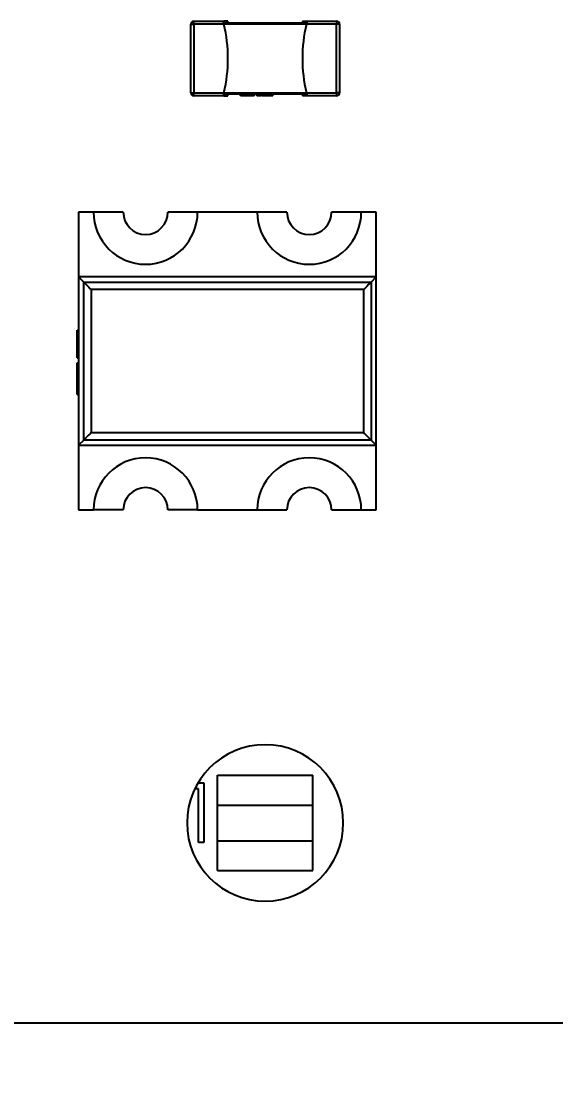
# Model space of a CAD drawing. Header units: millimetres. Extents: x 0 to 297, y 0 to 210.
# Drawn here: x 82.41 to 89.59, y 118.54 to 132.81 of the extents above; entities that cross this region are included whole.
import ezdxf

# ---------------------------------------------------------------- set-up
doc = ezdxf.new("R2010")
doc.units = ezdxf.units.MM
doc.layers.add('图框', color=7, linetype='Continuous')
doc.styles.add('SLDTEXTSTYLE0', font='TXT', dxfattribs={"width": 0.7})
doc.dimstyles.new('SLDDIMSTYLE0', dxfattribs={"dimtxt": 3.5, "dimasz": 4.08, "dimexe": 0, "dimexo": 0.0625, "dimgap": 0.875, "dimtad": 2, "dimlfac": 0.5, "dimrnd": 1e-09, "dimzin": 12, "dimdsep": 46, "dimtxsty": 'SLDTEXTSTYLE0', "dimsah": 1, "dimcen": 0.09, "dimadec": 0, "dimazin": 3, "dimtfac": 1, "dimtofl": 0, "dimtmove": 0, "dimatfit": 3, "dimfxl": 0, "dimfrac": 2, "dimtolj": 1, "dimtzin": 12, "dimarcsym": 0})

# ---------------------------------------------------------------- blocks, each defined once
blk = doc.blocks.new('_D_1')
at = {"layer": '图框'}
for p, q in [((32.492, 126.144), (32.492, 29.353)), ((123.815, 120.344), (123.815, 29.353)), ((32.492, 31.353), (123.815, 31.353))]:
    blk.add_line(p, q, dxfattribs=at)
for points in [[(32.492, 31.353), (36.572, 30.845), (36.572, 31.861)], [(123.815, 31.353), (119.735, 31.861), (119.735, 30.845)]]:
    blk.add_solid(points, dxfattribs=at)
at = {"layer": '图框', "insert": (78.348, 35.865), "char_height": 3.5, "attachment_point": 1, "style": 'SLDTEXTSTYLE0'}
blk.add_mtext('45.66', dxfattribs=at)

msp = doc.modelspace()

# ---------------------------------------------------------------- linework, layer by layer
at = {"color": 7, "linetype": 'Continuous', "lineweight": 25}
for p, q in [((84.686, 132.768), (84.726, 132.768)), ((84.686, 131.848), (84.686, 132.768)), ((84.726, 132.768), (84.726, 132.808)), ((84.726, 132.808), (85.133, 132.808)), ((85.133, 132.768), (84.726, 132.768)), ((84.726, 132.768), (84.726, 131.848)), ((85.124, 132.803), (85.128, 132.803)), ((85.128, 132.788), (85.124, 132.788)), ((85.128, 132.788), (85.126, 132.796)), ((85.128, 132.788), (85.128, 132.803)), ((85.186, 132.808), (85.133, 132.808)), ((85.133, 132.788), (86.24, 132.788)), ((86.24, 132.768), (85.133, 132.768)), ((85.186, 132.788), (85.186, 132.808)), ((86.186, 132.808), (86.186, 132.788)), ((86.186, 132.808), (86.24, 132.808)), ((86.24, 132.808), (86.646, 132.808)), ((86.646, 132.768), (86.24, 132.768)), ((86.245, 132.803), (86.248, 132.803)), ((86.245, 132.788), (86.245, 132.803)), ((86.247, 132.796), (86.245, 132.788)), ((86.248, 132.788), (86.245, 132.788)), ((86.646, 132.808), (86.646, 132.768)), ((86.686, 132.768), (86.646, 132.768)), ((86.646, 131.848), (86.646, 132.768)), ((86.686, 132.768), (86.686, 131.848)), ((84.686, 131.848), (84.726, 131.848)), ((84.726, 131.808), (84.726, 131.848)), ((84.726, 131.848), (85.133, 131.848)), ((85.133, 131.808), (84.726, 131.808)), ((85.124, 131.828), (85.128, 131.828)), ((85.128, 131.813), (85.124, 131.813)), ((85.128, 131.828), (85.126, 131.82)), ((85.128, 131.828), (85.128, 131.813)), ((85.133, 131.848), (86.24, 131.848)), ((86.24, 131.828), (85.133, 131.828)), ((85.133, 131.808), (85.186, 131.808)), ((85.186, 131.808), (85.186, 131.828)), ((85.355, 131.808), (85.355, 131.828)), ((85.369, 131.808), (85.369, 131.828)), ((85.402, 131.808), (85.402, 131.828)), ((85.409, 131.808), (85.409, 131.828)), ((85.421, 131.808), (85.421, 131.828)), ((85.456, 131.808), (85.456, 131.828)), ((85.495, 131.808), (85.495, 131.828)), ((85.511, 131.808), (85.511, 131.828)), ((85.54, 131.808), (85.54, 131.828)), ((85.573, 131.808), (85.573, 131.828)), ((85.578, 131.808), (85.573, 131.808)), ((85.578, 131.808), (85.578, 131.828)), ((85.594, 131.808), (85.578, 131.808)), ((85.594, 131.808), (85.594, 131.828)), ((85.595, 131.808), (85.594, 131.808)), ((85.595, 131.808), (85.595, 131.828)), ((85.596, 131.808), (85.596, 131.828)), ((85.6, 131.808), (85.6, 131.808)), ((85.602, 131.808), (85.602, 131.828)), ((85.614, 131.808), (85.613, 131.808)), ((85.617, 131.808), (85.617, 131.828)), ((85.627, 131.808), (85.627, 131.828)), ((85.63, 131.808), (85.63, 131.828)), ((85.633, 131.808), (85.633, 131.828)), ((85.634, 131.808), (85.633, 131.808)), ((85.635, 131.808), (85.635, 131.828)), ((85.656, 131.808), (85.635, 131.808)), ((85.656, 131.808), (85.656, 131.828)), ((85.657, 131.808), (85.656, 131.808)), ((85.657, 131.808), (85.657, 131.828)), ((85.658, 131.808), (85.657, 131.808)), ((85.658, 131.808), (85.658, 131.828)), ((85.664, 131.808), (85.658, 131.808)), ((85.664, 131.808), (85.664, 131.828)), ((85.676, 131.808), (85.664, 131.808)), ((85.676, 131.808), (85.676, 131.828)), ((85.691, 131.808), (85.691, 131.828)), ((85.697, 131.808), (85.697, 131.828)), ((85.7, 131.808), (85.698, 131.808)), ((85.7, 131.808), (85.7, 131.828)), ((85.715, 131.808), (85.7, 131.808)), ((85.715, 131.808), (85.715, 131.828)), ((85.721, 131.808), (85.715, 131.808)), ((85.721, 131.808), (85.721, 131.828)), ((85.736, 131.808), (85.721, 131.808)), ((85.736, 131.808), (85.736, 131.828)), ((85.742, 131.808), (85.737, 131.808)), ((85.742, 131.808), (85.742, 131.828)), ((85.748, 131.808), (85.748, 131.828)), ((85.751, 131.808), (85.751, 131.828)), ((85.766, 131.808), (85.751, 131.808)), ((85.766, 131.808), (85.766, 131.828)), ((85.772, 131.808), (85.766, 131.808)), ((85.772, 131.808), (85.772, 131.828)), ((85.787, 131.808), (85.772, 131.808)), ((85.787, 131.808), (85.787, 131.828)), ((86.186, 131.828), (86.186, 131.808)), ((86.24, 131.808), (86.186, 131.808)), ((86.24, 131.848), (86.646, 131.848)), ((86.646, 131.808), (86.24, 131.808)), ((86.245, 131.828), (86.248, 131.828)), ((86.247, 131.82), (86.245, 131.828)), ((86.245, 131.828), (86.245, 131.813)), ((86.248, 131.813), (86.245, 131.813)), ((86.646, 131.848), (86.646, 131.808)), ((86.686, 131.848), (86.646, 131.848)), ((83.178, 130.244), (83.178, 129.374)), ((83.378, 130.244), (83.178, 130.244)), ((83.778, 130.244), (83.378, 130.244)), ((84.778, 130.244), (84.378, 130.244)), ((85.578, 130.244), (84.778, 130.244)), ((85.978, 130.244), (85.578, 130.244)), ((86.978, 130.244), (86.578, 130.244)), ((87.178, 130.244), (86.978, 130.244)), ((87.178, 129.374), (87.178, 130.244)), ((83.178, 129.374), (83.178, 127.114)), ((83.247, 129.305), (83.178, 129.374)), ((87.178, 129.374), (83.178, 129.374)), ((83.247, 127.183), (83.247, 129.305)), ((83.247, 129.305), (87.109, 129.305)), ((87.109, 129.305), (87.178, 129.374)), ((87.109, 129.305), (87.109, 127.183)), ((87.178, 127.114), (87.178, 129.374)), ((83.347, 129.205), (83.347, 127.283)), ((87.01, 129.205), (83.347, 129.205)), ((87.01, 127.283), (87.01, 129.205)), ((83.158, 128.657), (83.178, 128.657)), ((83.158, 128.63), (83.178, 128.63)), ((83.158, 128.563), (83.178, 128.563)), ((83.158, 128.55), (83.178, 128.55)), ((83.158, 128.524), (83.178, 128.524)), ((83.158, 128.455), (83.178, 128.455)), ((83.158, 128.376), (83.178, 128.376)), ((83.158, 128.345), (83.178, 128.345)), ((83.158, 128.288), (83.178, 128.288)), ((83.158, 128.221), (83.178, 128.221)), ((83.158, 128.211), (83.158, 128.221)), ((83.158, 128.211), (83.178, 128.211)), ((83.158, 128.178), (83.158, 128.211)), ((83.158, 128.178), (83.178, 128.178)), ((83.158, 128.178), (83.178, 128.178)), ((83.158, 128.178), (83.158, 128.178)), ((83.158, 128.175), (83.178, 128.175)), ((83.158, 128.167), (83.158, 128.168)), ((83.158, 128.163), (83.178, 128.163)), ((83.158, 128.138), (83.158, 128.142)), ((83.158, 128.133), (83.178, 128.133)), ((83.158, 128.114), (83.178, 128.114)), ((83.158, 128.107), (83.178, 128.107)), ((83.158, 128.107), (83.178, 128.107)), ((83.158, 128.099), (83.158, 128.101)), ((83.158, 128.101), (83.178, 128.101)), ((83.158, 128.056), (83.158, 128.098)), ((83.158, 128.098), (83.178, 128.098)), ((83.158, 128.056), (83.178, 128.056)), ((83.158, 128.054), (83.158, 128.056)), ((83.158, 128.054), (83.178, 128.054)), ((83.158, 128.051), (83.158, 128.054)), ((83.158, 128.051), (83.178, 128.051)), ((83.158, 128.039), (83.158, 128.051)), ((83.158, 128.016), (83.158, 128.039)), ((83.158, 128.039), (83.178, 128.039)), ((83.158, 128.016), (83.178, 128.016)), ((83.158, 127.985), (83.178, 127.985)), ((83.158, 127.973), (83.178, 127.973)), ((83.158, 127.968), (83.158, 127.97)), ((83.158, 127.937), (83.158, 127.968)), ((83.158, 127.968), (83.178, 127.968)), ((83.158, 127.937), (83.178, 127.937)), ((83.158, 127.926), (83.158, 127.937)), ((83.158, 127.895), (83.158, 127.926)), ((83.158, 127.926), (83.178, 127.926)), ((83.158, 127.895), (83.178, 127.895)), ((83.158, 127.883), (83.158, 127.892)), ((83.158, 127.883), (83.178, 127.883)), ((83.158, 127.871), (83.178, 127.871)), ((83.158, 127.866), (83.178, 127.866)), ((83.158, 127.835), (83.158, 127.866)), ((83.158, 127.835), (83.178, 127.835)), ((83.158, 127.824), (83.158, 127.835)), ((83.158, 127.824), (83.178, 127.824)), ((83.158, 127.793), (83.158, 127.824)), ((83.158, 127.793), (83.178, 127.793)), ((83.247, 127.183), (83.178, 127.114)), ((87.109, 127.183), (83.247, 127.183)), ((83.347, 127.283), (87.01, 127.283)), ((87.109, 127.183), (87.178, 127.114)), ((83.178, 127.114), (87.178, 127.114)), ((83.178, 127.114), (83.178, 126.244)), ((87.178, 126.244), (87.178, 127.114)), ((83.178, 126.244), (83.378, 126.244)), ((83.778, 126.244), (83.378, 126.244)), ((84.778, 126.244), (84.378, 126.244)), ((84.778, 126.244), (85.578, 126.244)), ((85.578, 126.244), (85.978, 126.244)), ((86.578, 126.244), (86.978, 126.244)), ((86.978, 126.244), (87.178, 126.244)), ((85.046, 122.681), (86.326, 122.681)), ((85.046, 122.281), (85.046, 122.681)), ((86.326, 122.281), (86.326, 122.681)), ((84.789, 122.497), (84.74, 122.497)), ((84.784, 122.579), (84.861, 122.579)), ((84.789, 121.779), (84.789, 122.497)), ((84.861, 122.579), (84.861, 121.779)), ((85.046, 122.281), (86.326, 122.281)), ((85.046, 121.801), (85.046, 122.281)), ((86.326, 121.801), (86.326, 122.281)), ((84.861, 121.779), (84.789, 121.779)), ((85.046, 121.801), (86.326, 121.801)), ((85.046, 121.401), (85.046, 121.801)), ((86.326, 121.401), (86.326, 121.801)), ((85.046, 121.401), (86.326, 121.401)), ((122.824, 119.353), (48.856, 119.353))]:
    msp.add_line(p, q, dxfattribs=at)
for centre, radius, start, end in [((84.726, 132.768), 0.04, 90, 180), ((83.186, 132.308), 2, 346.7029, 13.2971), ((88.186, 132.308), 2, 166.7029, 193.2971), ((86.646, 132.768), 0.04, 0, 90), ((84.726, 131.848), 0.04, 180, 270), ((86.646, 131.848), 0.04, 270, 0), ((84.078, 130.244), 0.7, 180, 0), ((84.078, 130.244), 0.3, 180, 270), ((84.078, 130.244), 0.3, 270, 0), ((86.278, 130.244), 0.7, 180, 0), ((86.278, 130.244), 0.3, 180, 270), ((86.278, 130.244), 0.3, 270, 0), ((84.078, 126.244), 0.7, 90, 180), ((84.078, 126.244), 0.7, 0, 90), ((86.278, 126.244), 0.7, 90, 180), ((86.278, 126.244), 0.7, 0, 90), ((84.078, 126.244), 0.3, 0, 180), ((86.278, 126.244), 0.3, 0, 180), ((85.686, 122.041), 1.05, 0, 180), ((85.686, 122.041), 1.05, 180, 0)]:
    msp.add_arc(centre, radius, start, end, dxfattribs=at)
for points, knots in [([(85.124, 132.803), (85.124, 132.802), (85.125, 132.8), (85.125, 132.797), (85.126, 132.796)], [0, 0, 0, 0, 0.559984, 1, 1, 1, 1]), ([(85.126, 132.796), (85.125, 132.795), (85.125, 132.792), (85.124, 132.789), (85.124, 132.788)], [0, 0, 0, 0, 0.560086, 1, 1, 1, 1]), ([(85.133, 132.808), (85.132, 132.808), (85.13, 132.807), (85.128, 132.804), (85.128, 132.803)], [0, 0, 0, 0, 0.559734, 1, 1, 1, 1]), ([(85.128, 132.788), (85.129, 132.784), (85.13, 132.778), (85.132, 132.771), (85.133, 132.768)], [0, 0, 0, 0, 0.559877, 1, 1, 1, 1]), ([(85.129, 132.782), (85.13, 132.784), (85.131, 132.787), (85.132, 132.788), (85.133, 132.788)], [0, 0, 0, 0, 0.558387, 1, 1, 1, 1]), ([(86.24, 132.808), (86.241, 132.808), (86.242, 132.807), (86.244, 132.804), (86.245, 132.803)], [0, 0, 0, 0, 0.559989, 1, 1, 1, 1]), ([(86.245, 132.788), (86.244, 132.784), (86.242, 132.778), (86.241, 132.771), (86.24, 132.768)], [0, 0, 0, 0, 0.558375, 1, 1, 1, 1]), ([(86.24, 132.788), (86.24, 132.788), (86.242, 132.787), (86.243, 132.784), (86.243, 132.782)], [0, 0, 0, 0, 0.558574, 1, 1, 1, 1]), ([(86.248, 132.803), (86.248, 132.802), (86.248, 132.8), (86.247, 132.797), (86.247, 132.796)], [0, 0, 0, 0, 0.55943, 1, 1, 1, 1]), ([(86.247, 132.796), (86.247, 132.795), (86.248, 132.792), (86.248, 132.789), (86.248, 132.788)], [0, 0, 0, 0, 0.559626, 1, 1, 1, 1]), ([(85.124, 131.828), (85.124, 131.826), (85.125, 131.823), (85.125, 131.821), (85.126, 131.82)], [0, 0, 0, 0, 0.560317, 1, 1, 1, 1]), ([(85.126, 131.82), (85.125, 131.818), (85.125, 131.816), (85.124, 131.814), (85.124, 131.813)], [0, 0, 0, 0, 0.5596321, 1, 1, 1, 1]), ([(85.133, 131.848), (85.132, 131.844), (85.13, 131.837), (85.128, 131.831), (85.128, 131.828)], [0, 0, 0, 0, 0.559568, 1, 1, 1, 1]), ([(85.128, 131.813), (85.129, 131.812), (85.13, 131.809), (85.132, 131.808), (85.133, 131.808)], [0, 0, 0, 0, 0.559401, 1, 1, 1, 1]), ([(85.133, 131.828), (85.132, 131.828), (85.131, 131.829), (85.13, 131.832), (85.129, 131.834)], [0, 0, 0, 0, 0.558574, 1, 1, 1, 1]), ([(85.369, 131.808), (85.364, 131.808), (85.357, 131.808), (85.356, 131.808), (85.355, 131.808)], [0, 0, 0, 0, 0.557202, 1, 1, 1, 1]), ([(85.402, 131.808), (85.395, 131.808), (85.383, 131.808), (85.373, 131.808), (85.369, 131.808)], [0, 0, 0, 0, 0.556227, 1, 1, 1, 1]), ([(85.409, 131.808), (85.407, 131.808), (85.405, 131.808), (85.403, 131.808), (85.402, 131.808)], [0, 0, 0, 0, 0.560098, 1, 1, 1, 1]), ([(85.421, 131.808), (85.419, 131.808), (85.414, 131.808), (85.41, 131.808), (85.409, 131.808)], [0, 0, 0, 0, 0.55532, 1, 1, 1, 1]), ([(85.456, 131.808), (85.449, 131.808), (85.437, 131.808), (85.426, 131.808), (85.421, 131.808)], [0, 0, 0, 0, 0.56138, 1, 1, 1, 1]), ([(85.495, 131.808), (85.489, 131.808), (85.477, 131.808), (85.462, 131.808), (85.456, 131.808)], [0, 0, 0, 0, 0.560447, 1, 1, 1, 1]), ([(85.511, 131.808), (85.509, 131.808), (85.505, 131.808), (85.498, 131.808), (85.495, 131.808)], [0, 0, 0, 0, 0.556897, 1, 1, 1, 1]), ([(85.54, 131.808), (85.539, 131.808), (85.538, 131.808), (85.531, 131.808), (85.521, 131.808), (85.515, 131.808), (85.511, 131.808)], [0, 0, 0, 0, 0.281479, 0.558611, 0.777607, 1, 1, 1, 1]), ([(85.602, 131.808), (85.6, 131.808), (85.597, 131.808), (85.596, 131.808), (85.596, 131.808)], [0, 0, 0, 0, 0.535916, 1, 1, 1, 1]), ([(85.617, 131.808), (85.614, 131.808), (85.608, 131.808), (85.604, 131.808), (85.602, 131.808)], [0, 0, 0, 0, 0.568137, 1, 1, 1, 1]), ([(85.627, 131.808), (85.625, 131.808), (85.622, 131.808), (85.618, 131.808), (85.617, 131.808)], [0, 0, 0, 0, 0.516592, 1, 1, 1, 1]), ([(85.633, 131.808), (85.633, 131.808), (85.632, 131.808), (85.63, 131.808), (85.63, 131.808), (85.63, 131.808)], [0, 0, 0, 0, 0.292205, 0.564001, 1, 1, 1, 1]), ([(85.691, 131.808), (85.689, 131.808), (85.684, 131.808), (85.678, 131.808), (85.676, 131.808)], [0, 0, 0, 0, 0.541032, 1, 1, 1, 1]), ([(85.697, 131.808), (85.697, 131.808), (85.697, 131.808), (85.695, 131.808), (85.693, 131.808), (85.691, 131.808)], [0, 0, 0, 0, 0.297635, 0.573106, 1, 1, 1, 1]), ([(85.748, 131.808), (85.748, 131.808), (85.748, 131.808), (85.746, 131.808), (85.744, 131.808), (85.742, 131.808)], [0, 0, 0, 0, 0.297635, 0.573106, 1, 1, 1, 1]), ([(86.24, 131.848), (86.241, 131.844), (86.242, 131.837), (86.244, 131.831), (86.245, 131.828)], [0, 0, 0, 0, 0.5600263, 1, 1, 1, 1]), ([(86.243, 131.834), (86.243, 131.832), (86.242, 131.829), (86.24, 131.828), (86.24, 131.828)], [0, 0, 0, 0, 0.558387, 1, 1, 1, 1]), ([(86.245, 131.813), (86.244, 131.812), (86.242, 131.809), (86.241, 131.808), (86.24, 131.808)], [0, 0, 0, 0, 0.559704, 1, 1, 1, 1]), ([(86.248, 131.828), (86.248, 131.826), (86.248, 131.823), (86.247, 131.821), (86.247, 131.82)], [0, 0, 0, 0, 0.559837, 1, 1, 1, 1]), ([(86.247, 131.82), (86.247, 131.818), (86.248, 131.816), (86.248, 131.814), (86.248, 131.813)], [0, 0, 0, 0, 0.55985, 1, 1, 1, 1]), ([(83.247, 129.305), (83.249, 129.303), (83.252, 129.301), (83.266, 129.286), (83.296, 129.256), (83.326, 129.226), (83.347, 129.205)], [0, 0, 0, 0, 0.148338, 0.319564, 0.514392, 1, 1, 1, 1]), ([(87.109, 129.305), (87.108, 129.303), (87.105, 129.301), (87.091, 129.286), (87.061, 129.256), (87.031, 129.226), (87.01, 129.205)], [0, 0, 0, 0, 0.148338, 0.319564, 0.514392, 1, 1, 1, 1]), ([(83.158, 128.63), (83.158, 128.638), (83.158, 128.654), (83.158, 128.656), (83.158, 128.657)], [0, 0, 0, 0, 0.5572018, 1, 1, 1, 1]), ([(83.158, 128.563), (83.158, 128.577), (83.158, 128.602), (83.158, 128.621), (83.158, 128.63)], [0, 0, 0, 0, 0.556227, 1, 1, 1, 1]), ([(83.158, 128.55), (83.158, 128.552), (83.158, 128.557), (83.158, 128.561), (83.158, 128.563)], [0, 0, 0, 0, 0.560098, 1, 1, 1, 1]), ([(83.158, 128.524), (83.158, 128.53), (83.158, 128.539), (83.158, 128.547), (83.158, 128.55)], [0, 0, 0, 0, 0.55532, 1, 1, 1, 1]), ([(83.158, 128.455), (83.158, 128.469), (83.158, 128.494), (83.158, 128.515), (83.158, 128.524)], [0, 0, 0, 0, 0.56138, 1, 1, 1, 1]), ([(83.158, 128.376), (83.158, 128.39), (83.158, 128.413), (83.158, 128.442), (83.158, 128.455)], [0, 0, 0, 0, 0.5604465, 1, 1, 1, 1]), ([(83.158, 128.345), (83.158, 128.35), (83.158, 128.357), (83.158, 128.371), (83.158, 128.376)], [0, 0, 0, 0, 0.556897, 1, 1, 1, 1]), ([(83.158, 128.288), (83.158, 128.289), (83.158, 128.291), (83.158, 128.306), (83.158, 128.324), (83.158, 128.338), (83.158, 128.345)], [0, 0, 0, 0, 0.281479, 0.558611, 0.777607, 1, 1, 1, 1]), ([(83.158, 128.163), (83.158, 128.167), (83.158, 128.174), (83.158, 128.175), (83.158, 128.175)], [0, 0, 0, 0, 0.535916, 1, 1, 1, 1]), ([(83.158, 128.133), (83.158, 128.14), (83.158, 128.151), (83.158, 128.16), (83.158, 128.163)], [0, 0, 0, 0, 0.568137, 1, 1, 1, 1]), ([(83.158, 128.114), (83.158, 128.117), (83.158, 128.124), (83.158, 128.13), (83.158, 128.133)], [0, 0, 0, 0, 0.516592, 1, 1, 1, 1]), ([(83.158, 128.101), (83.158, 128.102), (83.158, 128.104), (83.158, 128.107), (83.158, 128.107), (83.158, 128.107)], [0, 0, 0, 0, 0.292205, 0.564001, 1, 1, 1, 1]), ([(83.158, 127.985), (83.158, 127.99), (83.158, 127.999), (83.158, 128.01), (83.158, 128.016)], [0, 0, 0, 0, 0.541032, 1, 1, 1, 1]), ([(83.158, 127.973), (83.158, 127.973), (83.158, 127.973), (83.158, 127.976), (83.158, 127.982), (83.158, 127.985)], [0, 0, 0, 0, 0.297635, 0.573106, 1, 1, 1, 1]), ([(83.158, 127.871), (83.158, 127.871), (83.158, 127.871), (83.158, 127.875), (83.158, 127.88), (83.158, 127.883)], [0, 0, 0, 0, 0.297635, 0.573106, 1, 1, 1, 1]), ([(83.347, 127.283), (83.334, 127.269), (83.307, 127.243), (83.277, 127.212), (83.259, 127.195), (83.25, 127.186), (83.248, 127.184), (83.247, 127.183)], [0, 0, 0, 0, 0.308872, 0.613801, 0.757148, 0.88531, 1, 1, 1, 1]), ([(87.01, 127.283), (87.023, 127.269), (87.05, 127.243), (87.08, 127.212), (87.098, 127.195), (87.107, 127.186), (87.108, 127.184), (87.109, 127.183)], [0, 0, 0, 0, 0.3088724, 0.6138005, 0.7571484, 0.8853098, 1, 1, 1, 1])]:
    msp.add_open_spline(points, degree=3, knots=knots, dxfattribs=at)

# ---------------------------------------------------------------- dimensions: what is measured, and where the dimension line sits
at = {"layer": '图框'}
dim = msp.add_linear_dim(base=(123.815, 31.353), p1=(32.492, 126.144), p2=(123.815, 120.344), dimstyle='SLDDIMSTYLE0', dxfattribs=at)
dim.commit()
dim.dimension.update_dxf_attribs({"geometry": '_D_1', "text_midpoint": (82.181, 31.353), "dimtype": 160})

doc.saveas('drawing.dxf')
